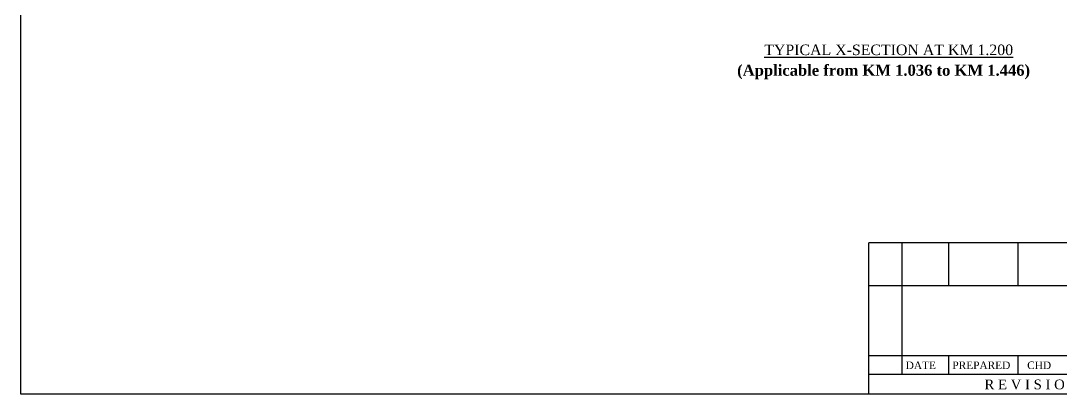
# Model space of a CAD drawing. Header units: metres. Extents: x -2434 to 11656, y -15288 to 8109.
# Drawn here: x 2828.1 to 2904, y -11694.9 to -11667.7 of the extents above; entities that cross this region are included whole.
import ezdxf
from ezdxf.enums import TextEntityAlignment as Align

# ---------------------------------------------------------------- set-up
doc = ezdxf.new("R2010")
doc.units = ezdxf.units.M
doc.layers.add('LINE', color=7, linetype='Continuous')
doc.styles.get("Standard").update_dxf_attribs({"font": 'times.ttf'})

msp = doc.modelspace()

# ---------------------------------------------------------------- linework, layer by layer
at = {"layer": 'LINE', "color": 0, "linetype": 'ByBlock', "lineweight": -3, "ltscale": 0.5}
for p, q in [((2914.085649, -11683.896275), (2889.931859, -11683.896275)), ((2889.931859, -11694.932463), (2889.931859, -11683.896275)), ((2892.349942, -11683.896275), (2892.349942, -11693.509627)), ((2895.752951, -11683.896275), (2895.752951, -11687.039782)), ((2900.795537, -11683.896275), (2900.795537, -11687.039782)), ((2914.085649, -11687.039782), (2889.931859, -11687.039782)), ((2914.085649, -11692.142821), (2889.931859, -11692.142821)), ((2895.752951, -11692.142821), (2895.752951, -11693.509627)), ((2900.795537, -11692.142821), (2900.795537, -11693.509627)), ((2914.085649, -11693.509627), (2889.931859, -11693.509627))]:
    msp.add_line(p, q, dxfattribs=at)
msp.add_lwpolyline([(2828.134859, -11614.045966), (2945.598705, -11614.045966), (2945.598705, -11694.932463), (2828.134859, -11694.932463)], close=True, dxfattribs=at)

# ---------------------------------------------------------------- texts
at = {"color": 7, "lineweight": 30, "ltscale": 0.18, "insert": (2882.315523, -11669.465946), "char_height": 0.76511835, "width": 41.91544039, "attachment_point": 1}
msp.add_mtext('{\\LTYPICAL X-SECTION AT KM 1.200\\P }', dxfattribs=at)
at = {"layer": 'LINE', "color": 0, "linetype": 'ByBlock', "lineweight": -3, "ltscale": 0.5}
for s, p in [('DATE', (2892.623303, -11693.099585)), ('PREPARED', (2896.026312, -11693.099585)), ('CHD', (2901.478941, -11693.099585))]:
    msp.add_text(s, height=0.5467226, dxfattribs=at).set_placement(p)
msp.add_text('R E V I S I O N S', height=0.71141758, dxfattribs=at).set_placement((2902.246387, -11694.576754), align=Align.CENTER)
at = {"layer": 'LINE', "color": 7, "lineweight": 13, "ltscale": 0.5, "insert": (2880.34114, -11670.935244), "char_height": 0.8, "width": 24.41446211, "attachment_point": 1}
msp.add_mtext('{\\fTimes New Roman|b1|i0|c0|p18;(Applicable from KM 1.036 to KM 1.446)}', dxfattribs=at)

doc.saveas('drawing.dxf')
